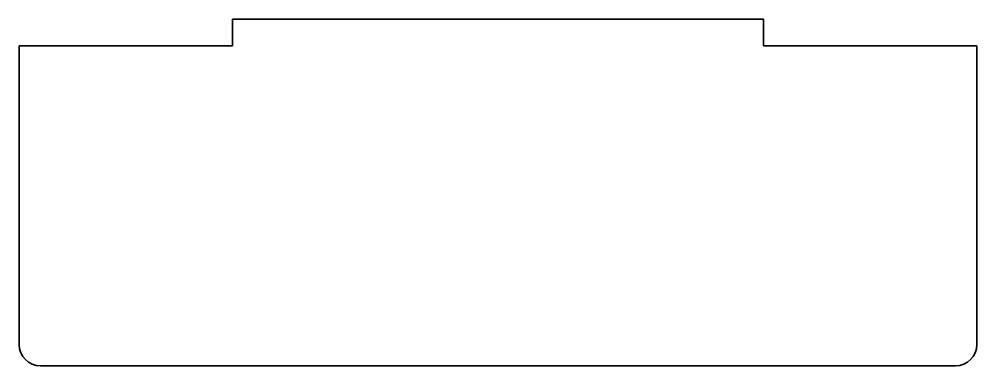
# Model space of a CAD drawing. Header units: inches. Extents: x 0 to 89.8, y 0 to 32.5.
import ezdxf

# ---------------------------------------------------------------- set-up
doc = ezdxf.new("R2010")
doc.units = ezdxf.units.IN
doc.header["$MEASUREMENT"] = 0
doc.layers.add('SIMUMAK Visible (ISO)', color=7, linetype='Continuous', lineweight=35)

# ---------------------------------------------------------------- blocks, each defined once
blk = doc.blocks.new('GLD-MAQ-04-CR01_Sheet_3_GLD-MAQ-04-CR01')
at = {"layer": 'SIMUMAK Visible (ISO)'}
for p, q in [((-24.9, 16.25), (24.9, 16.25)), ((-24.9, 13.75), (-24.9, 16.25)), ((24.9, 16.25), (24.9, 13.75)), ((-44.9, 13.75), (-24.9, 13.75)), ((-44.9, -14.25), (-44.9, 13.75)), ((24.9, 13.75), (44.9, 13.75)), ((44.9, 13.75), (44.9, -14.25)), ((42.9, -16.25), (-42.9, -16.25))]:
    blk.add_line(p, q, dxfattribs=at)
at = {"layer": 'SIMUMAK Visible (ISO)', "extrusion": (0, 0, -1)}
for centre, start, end in [((42.9, -14.25), 270, 360), ((-42.9, -14.25), 180, 270)]:
    blk.add_arc(centre, 2, start, end, dxfattribs=at)

msp = doc.modelspace()

# ---------------------------------------------------------------- block references
msp.add_blockref('GLD-MAQ-04-CR01_Sheet_3_GLD-MAQ-04-CR01', (44.9, 16.25))

doc.saveas('drawing.dxf')
